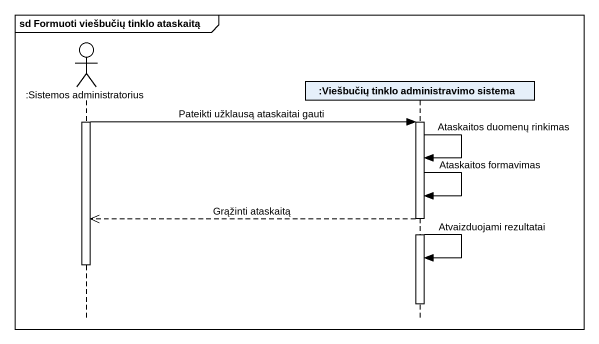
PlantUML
@startuml
mainframe sd Formuoti viešbučių tinklo ataskaitą
hide footbox
actor ":Sistemos administratorius" as Sistemos_administratorius
participant ":Viešbučių tinklo administravimo sistema" as Viešbučių_tinklo

activate Sistemos_administratorius
Sistemos_administratorius -> Viešbučių_tinklo : Pateikti užklausą ataskaitai gauti
activate Viešbučių_tinklo
Viešbučių_tinklo -> Viešbučių_tinklo : Ataskaitos duomenų rinkimas
Viešbučių_tinklo -> Viešbučių_tinklo : Ataskaitos formavimas
Viešbučių_tinklo -->> Sistemos_administratorius : Grąžinti ataskaitą
Viešbučių_tinklo -> Viešbučių_tinklo : Atvaizduojami rezultatai
deactivate Sistemos_administratorius
deactivate Viešbučių_tinklo
@enduml
